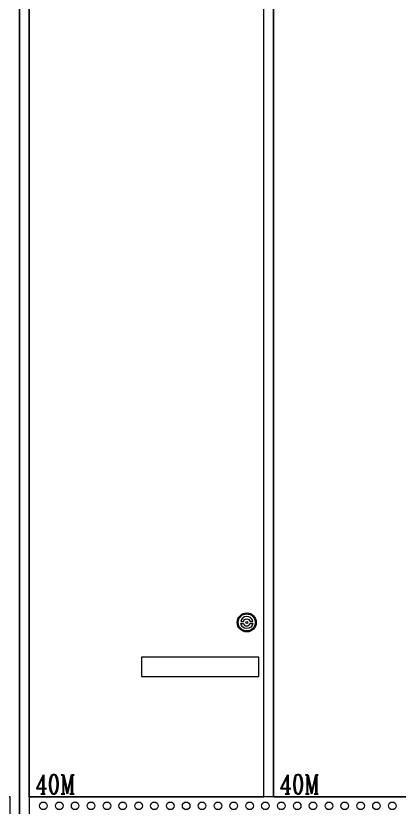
# Model space of a CAD drawing. Header units: millimetres. Extents: x -116965 to 323937, y 291661 to 566926.
# Drawn here: x -31628 to -31024, y 313563 to 314810 of the extents above; entities that cross this region are included whole.
import ezdxf
from ezdxf.enums import TextEntityAlignment as Align

# ---------------------------------------------------------------- set-up
doc = ezdxf.new("R2010")
doc.units = ezdxf.units.MM
doc.layers.get('0').update_dxf_attribs({"lineweight": 18})
doc.layers.add('hw_Text', color=7, linetype='Continuous', lineweight=13)
doc.styles.add('hw_Title2', font='complex.shx', dxfattribs={"width": 0.75})

# ---------------------------------------------------------------- blocks, each defined once
blk = doc.blocks.new('*U1616')
for p, q in [((15, 2100), (15, 100)), ((400, 2100), (400, 100))]:
    blk.add_line(p, q)
for points in [[(1300, 0), (0, 0), (0, 2200), (1300, 2200)], [(1285, 100), (15, 100), (15, 0), (1285, 0)]]:
    blk.add_lwpolyline(points, close=True)
for centre in [(37.5, 86), (62.5, 86), (87.5, 86), (112.5, 86), (137.5, 86), (162.5, 86), (187.5, 86), (212.5, 86), (237.5, 86), (262.5, 86), (287.5, 86), (312.5, 86), (337.5, 86), (362.5, 86), (387.5, 86), (412.5, 86), (437.5, 86), (462.5, 86), (487.5, 86), (512.5, 86), (537.5, 86), (562.5, 86), (587.5, 86)]:
    blk.add_circle(centre, 6)
blk = doc.blocks.new('*U1570')
blk.add_line((0, 0), (0, 2000))
blk.add_lwpolyline([(0, 0), (670, 0), (670, 2000), (0, 2000)])
at = {"layer": 'hw_Text', "color": 6, "style": 'hw_Title2', "width": 0.75}
blk.add_text('40M', height=30, dxfattribs=at).set_placement((10, 20), align=Align.MIDDLE_LEFT)
blk = doc.blocks.new('*U1607')
for points in [[(-5.3, 1.5, -0.755929), (5.3, 1.5), (9.4, 1.5, 0.852803), (-9.4, 1.5)], [(-5.3, -1.5, 0.755929), (5.3, -1.5), (9.4, -1.5, -0.852803), (-9.4, -1.5)]]:
    blk.add_lwpolyline(points, format="xyb", close=True)
at = {"color": 2}
blk.add_circle((0, 0), 15, dxfattribs=at)
at = {"color": 3}
blk.add_circle((0, 0), 13.5, dxfattribs=at)
blk.add_circle((0, 0), 1.5)
blk = doc.blocks.new('*U1641')
blk.add_line((0, 0), (0, 2000))
blk.add_lwpolyline([(0, 0), (370, 0), (370, 2000), (0, 2000)])
blk.add_lwpolyline([(177, 190), (362, 190), (362, 220), (177, 220)], close=True)
blk.add_blockref('*U1607', (343, 275))
at = {"layer": 'hw_Text', "color": 6, "style": 'hw_Title2', "width": 0.75}
blk.add_text('40M', height=30, dxfattribs=at).set_placement((10, 20), align=Align.MIDDLE_LEFT)

msp = doc.modelspace()

# ---------------------------------------------------------------- block references
msp.add_blockref('*U1616', (-32922.31856, 313478.960707))

# ---------------------------------------------------------------- next in the draw order: block references
msp.add_blockref('*U1616', (-31622.31856, 313478.960707))

# ---------------------------------------------------------------- next in the draw order: block references
at = {"layer": 'hw_Text'}
for name, p in [('*U1641', (-31607.31856, 313578.960707)), ('*U1570', (-31222.31856, 313578.960707))]:
    msp.add_blockref(name, p, dxfattribs=at)

doc.saveas('drawing.dxf')
